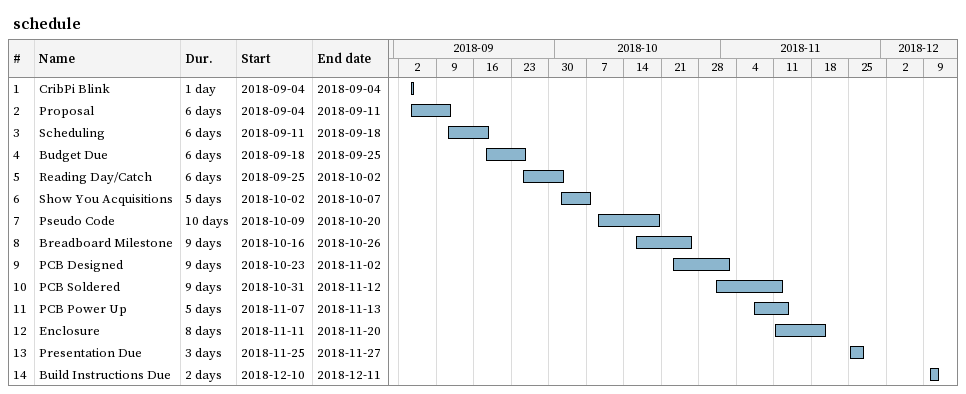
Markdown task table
schedule

| ID | Task | Duration | Start | Finish |
|---|---|---|---|---|
| 1 | CribPi Blink | 1d | 2018-09-04 | 2018-09-04 |
| 2 | Proposal | 6d | 2018-09-04 | 2018-09-11 |
| 3 | Scheduling | 6d | 2018-09-11 | 2018-09-18 |
| 4 | Budget Due | 6d | 2018-09-18 | 2018-09-25 |
| 5 | Reading Day/Catch | 6d | 2018-09-25 | 2018-10-02 |
| 6 | Show You Acquisitions | 5d | 2018-10-02 | 2018-10-07 |
| 7 | Pseudo Code | 10d | 2018-10-09 | 2018-10-20 |
| 8 | Breadboard Milestone | 9d | 2018-10-16 | 2018-10-26 |
| 9 | PCB Designed | 9d | 2018-10-23 | 2018-11-02 |
| 10 | PCB Soldered | 9d | 2018-10-31 | 2018-11-12 |
| 11 | PCB Power Up | 5d | 2018-11-07 | 2018-11-13 |
| 12 | Enclosure | 8d | 2018-11-11 | 2018-11-20 |
| 13 | Presentation Due | 3d | 2018-11-25 | 2018-11-27 |
| 14 | Build Instructions Due | 2d | 2018-12-10 | 2018-12-11 |
